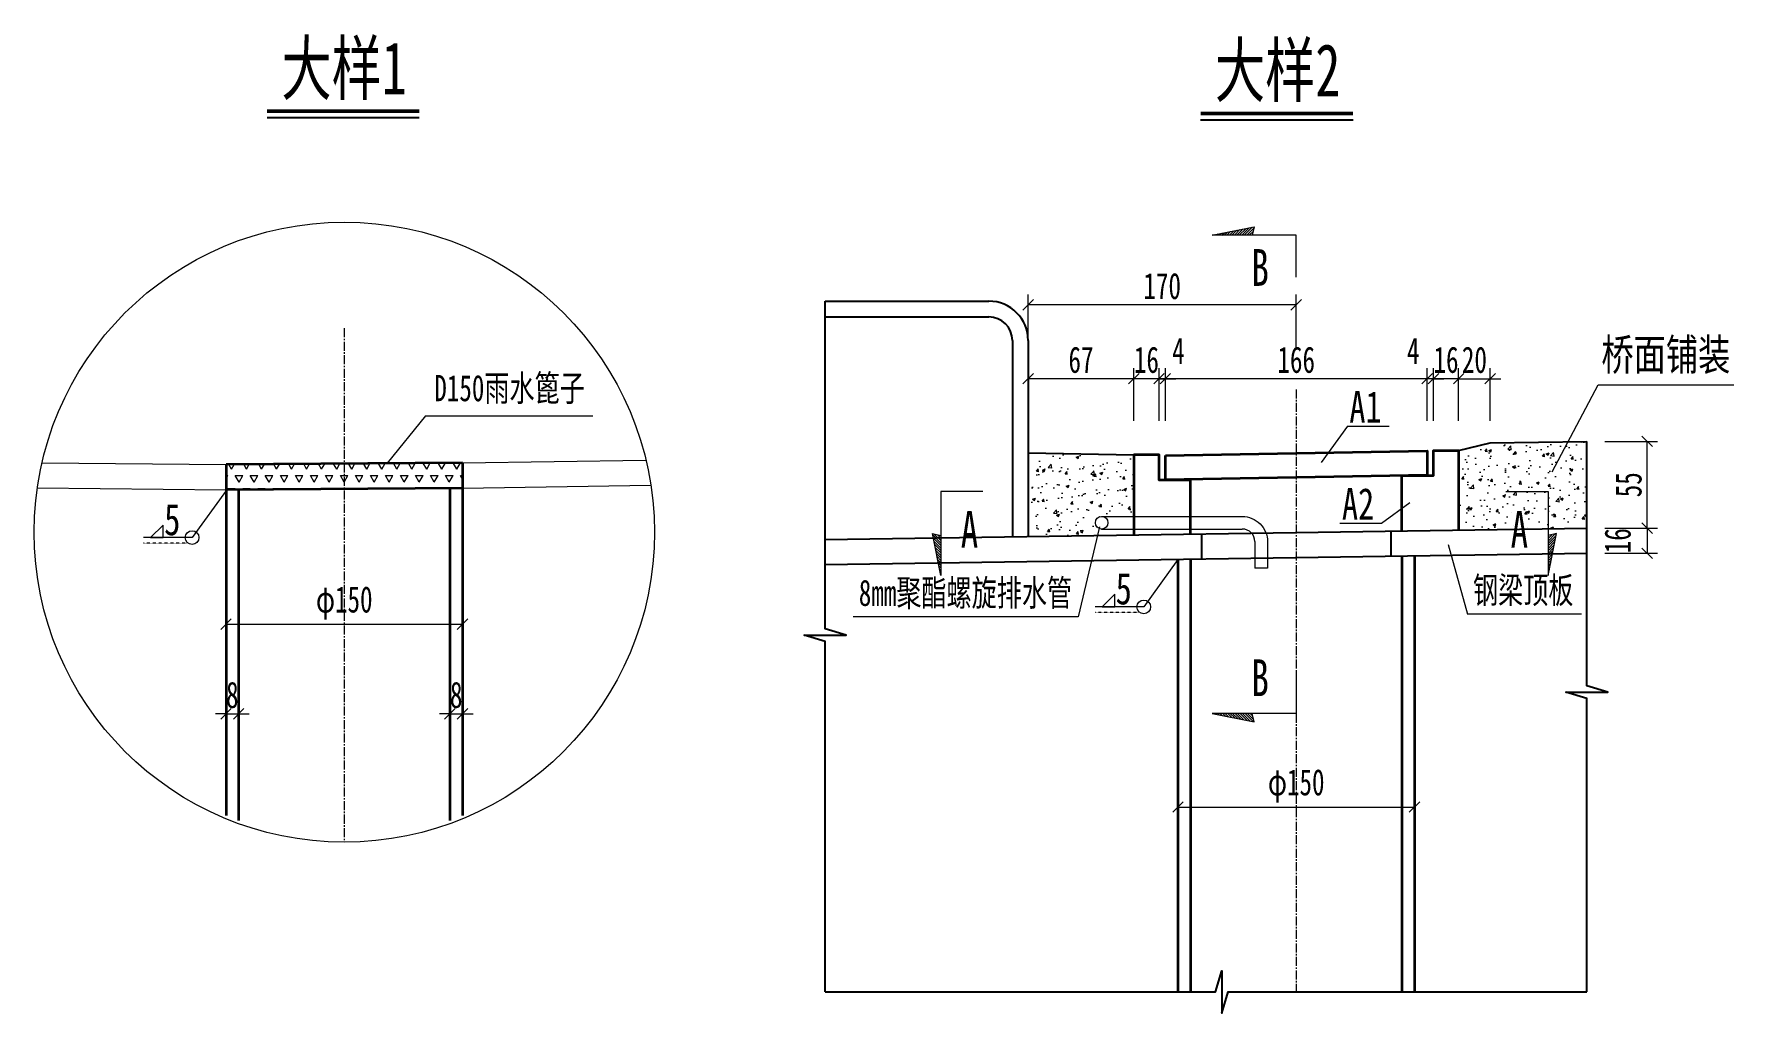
# Model space of a CAD drawing. Header units: millimetres. Extents: x 44523 to 62193, y -26655 to -567.
# Drawn here: x 44523 to 45601, y -25455 to -24833 of the extents above; entities that cross this region are included whole.
import ezdxf
from ezdxf.enums import TextEntityAlignment as Align

# ---------------------------------------------------------------- set-up
doc = ezdxf.new("R2010")
doc.units = ezdxf.units.MM
doc.linetypes.add('CENTER2', pattern=[28.575, 19.05, -3.175, 3.175, -3.175])
doc.linetypes.add('DASHED', pattern=[0.75, 0.5, -0.25])
doc.layers.get('Defpoints').update_dxf_attribs({"color": 8})
for name, color, linetype, lineweight in [('BAR', 7, 'Continuous', 13), ('Dim', 4, 'Continuous', 15), ('中心线', 2, 'CENTER2', 15), ('文字', 7, 'Continuous', 15), ('标注线及字体', 2, 'Continuous', 15), ('细实线', 4, 'Continuous', 15), ('结构轮廓', 1, 'Continuous', 35), ('钢板细线', 6, 'Continuous', 15)]:
    doc.layers.add(name, color=color, linetype=linetype, lineweight=lineweight)
doc.styles.add('111', font='', dxfattribs={"width": 0.7})
doc.styles.add('BM_Dim', font='', dxfattribs={"width": 0.85})
doc.styles.add('仿宋字', font='', dxfattribs={"width": 0.7})
doc.styles.get('111').set_extended_font_data('仿宋_GB2312')
doc.styles.get('BM_Dim').set_extended_font_data('仿宋_GB2312')
doc.styles.get('仿宋字').set_extended_font_data('仿宋_GB2312')
doc.dimstyles.new('200', dxfattribs={"dimscale": 0, "dimtxt": 2.5, "dimasz": 1, "dimexe": 1, "dimexo": 1, "dimgap": 0.6, "dimtad": 1, "dimdec": 0, "dimdsep": 46, "dimtxsty": '111', "dimblk": 'OBLIQUE', "dimcen": 0, "dimclrd": 4, "dimclre": 4, "dimclrt": 4, "dimadec": 1, "dimazin": 2, "dimtfac": 1, "dimtdec": 0, "dimtix": 1, "dimtmove": 2, "dimatfit": 3, "dimfxl": 4, "dimfxlon": 1, "dimtolj": 1, "dimlwd": -1, "dimlwe": -1, "dimarcsym": 0})

# ---------------------------------------------------------------- blocks, each defined once
blk = doc.blocks.new('_Oblique')
at = {"color": 0, "linetype": 'ByBlock', "lineweight": -2}
blk.add_line((-0.5, -0.5), (0.5, 0.5), dxfattribs=at)
blk = doc.blocks.new('*D38')
at = {"layer": 'Defpoints', "color": 0}
for p in [(44795, -25207.9), (44645, -25242), (44795, -25240.7)]:
    blk.add_point(p, dxfattribs=at)
at = {"layer": '细实线', "color": 4}
for p, q in [((44645, -25234.5), (44645, -25201.2)), ((44795, -25234.1), (44795, -25201.2)), ((44645, -25207.9), (44795, -25207.9))]:
    blk.add_line(p, q, dxfattribs=at)
at = {"layer": '细实线', "color": 4, "xscale": 6.666666666666666, "yscale": 6.666666666666666, "zscale": 6.666666666666666, "rotation": 180}
blk.add_blockref('_Oblique', (44645, -25207.9), dxfattribs=at)
at = {"layer": '细实线', "color": 4, "xscale": 6.666666666666666, "yscale": 6.666666666666666, "zscale": 6.666666666666666}
blk.add_blockref('_Oblique', (44795, -25207.9), dxfattribs=at)
at = {"layer": '细实线', "color": 4, "insert": (44720, -25194.4), "char_height": 16.667, "attachment_point": 5, "style": '111'}
blk.add_mtext('\\A1;\\f仿宋_GB2312|b0|i0|c134|p49;φ\\f仿宋_GB2312|b0|i0|c134|p49;150', dxfattribs=at)
blk = doc.blocks.new('*D39')
at = {"layer": 'Defpoints', "color": 0}
for p in [(44653, -25264.7), (44645, -25284.1), (44653, -25284.1)]:
    blk.add_point(p, dxfattribs=at)
at = {"layer": '细实线', "color": 4}
for p, q in [((44645, -25277.5), (44645, -25258)), ((44653, -25277.5), (44653, -25258)), ((44645, -25264.7), (44638.3, -25264.7)), ((44645, -25264.7), (44653, -25264.7)), ((44653, -25264.7), (44659.7, -25264.7))]:
    blk.add_line(p, q, dxfattribs=at)
at = {"layer": '细实线', "color": 4, "xscale": 6.666666666666666, "yscale": 6.666666666666666, "zscale": 6.666666666666666}
blk.add_blockref('_Oblique', (44645, -25264.7), dxfattribs=at)
at = {"layer": '细实线', "color": 4, "xscale": 6.666666666666666, "yscale": 6.666666666666666, "zscale": 6.666666666666666, "rotation": 180}
blk.add_blockref('_Oblique', (44653, -25264.7), dxfattribs=at)
at = {"layer": '细实线', "color": 4, "insert": (44649, -25252.8), "char_height": 16.67, "attachment_point": 5, "style": '111'}
blk.add_mtext('\\A1;8', dxfattribs=at)
blk = doc.blocks.new('*D40')
at = {"layer": 'Defpoints', "color": 0}
for p in [(44795, -25264.7), (44787, -25284.1), (44795, -25284.1)]:
    blk.add_point(p, dxfattribs=at)
at = {"layer": '细实线', "color": 4}
for p, q in [((44787, -25277.5), (44787, -25258)), ((44795, -25277.5), (44795, -25258)), ((44787, -25264.7), (44780.3, -25264.7)), ((44787, -25264.7), (44795, -25264.7)), ((44795, -25264.7), (44801.7, -25264.7))]:
    blk.add_line(p, q, dxfattribs=at)
at = {"layer": '细实线', "color": 4, "xscale": 6.666666666666666, "yscale": 6.666666666666666, "zscale": 6.666666666666666}
blk.add_blockref('_Oblique', (44787, -25264.7), dxfattribs=at)
at = {"layer": '细实线', "color": 4, "xscale": 6.666666666666666, "yscale": 6.666666666666666, "zscale": 6.666666666666666, "rotation": 180}
blk.add_blockref('_Oblique', (44795, -25264.7), dxfattribs=at)
at = {"layer": '细实线', "color": 4, "insert": (44791, -25252.8), "char_height": 16.67, "attachment_point": 5, "style": '111'}
blk.add_mtext('\\A1;8', dxfattribs=at)
blk = doc.blocks.new('*D41')
at = {"layer": 'Defpoints', "color": 0}
for p in [(45398.7, -25323.9), (45248.7, -25358), (45398.7, -25356.7)]:
    blk.add_point(p, dxfattribs=at)
at = {"layer": '细实线', "color": 4}
for p, q in [((45248.7, -25350.5), (45248.7, -25317.2)), ((45248.7, -25323.9), (45398.7, -25323.9)), ((45398.7, -25350.1), (45398.7, -25317.2))]:
    blk.add_line(p, q, dxfattribs=at)
at = {"layer": '细实线', "color": 4, "xscale": 6.666666666666666, "yscale": 6.666666666666666, "zscale": 6.666666666666666, "rotation": 180}
blk.add_blockref('_Oblique', (45248.7, -25323.9), dxfattribs=at)
at = {"layer": '细实线', "color": 4, "xscale": 6.666666666666666, "yscale": 6.666666666666666, "zscale": 6.666666666666666}
blk.add_blockref('_Oblique', (45398.7, -25323.9), dxfattribs=at)
at = {"layer": '细实线', "color": 4, "insert": (45323.7, -25310.4), "char_height": 16.667, "attachment_point": 5, "style": '111'}
blk.add_mtext('\\A1;\\f仿宋_GB2312|b0|i0|c134|p49;φ\\f仿宋_GB2312|b0|i0|c134|p49;150', dxfattribs=at)
blk = doc.blocks.new('*D42')
at = {"layer": 'Defpoints', "color": 0}
for p in [(45153.7, -25005.3), (45153.7, -25071), (45323.7, -25112.7)]:
    blk.add_point(p, dxfattribs=at)
at = {"layer": 'Dim', "color": 4}
for p, q in [((45153.7, -25032), (45153.7, -24998.6)), ((45323.7, -25032), (45323.7, -24998.6)), ((45323.7, -25005.3), (45153.7, -25005.3))]:
    blk.add_line(p, q, dxfattribs=at)
at = {"layer": 'Dim', "color": 4, "xscale": 6.666666666666666, "yscale": 6.666666666666666, "zscale": 6.666666666666666, "rotation": 180}
blk.add_blockref('_Oblique', (45153.7, -25005.3), dxfattribs=at)
at = {"layer": 'Dim', "color": 4, "xscale": 6.666666666666666, "yscale": 6.666666666666666, "zscale": 6.666666666666666}
blk.add_blockref('_Oblique', (45323.7, -25005.3), dxfattribs=at)
at = {"layer": 'Dim', "color": 4, "insert": (45238.7, -24993.4), "char_height": 16.67, "attachment_point": 5, "style": '111'}
blk.add_mtext('\\A1;170', dxfattribs=at)
blk = doc.blocks.new('*D43')
at = {"layer": 'Defpoints', "color": 0}
for p in [(45446.7, -25052.1), (45446.7, -25092.8), (45426.7, -25097.6)]:
    blk.add_point(p, dxfattribs=at)
at = {"layer": 'Dim', "color": 4}
for p, q in [((45426.7, -25052.1), (45420, -25052.1)), ((45426.7, -25078.8), (45426.7, -25045.4)), ((45426.7, -25052.1), (45446.7, -25052.1)), ((45446.7, -25078.8), (45446.7, -25045.4)), ((45446.7, -25052.1), (45453.4, -25052.1))]:
    blk.add_line(p, q, dxfattribs=at)
at = {"layer": 'Dim', "color": 4, "xscale": 6.666666666666666, "yscale": 6.666666666666666, "zscale": 6.666666666666666}
blk.add_blockref('_Oblique', (45426.7, -25052.1), dxfattribs=at)
at = {"layer": 'Dim', "color": 4, "xscale": 6.666666666666666, "yscale": 6.666666666666666, "zscale": 6.666666666666666, "rotation": 180}
blk.add_blockref('_Oblique', (45446.7, -25052.1), dxfattribs=at)
at = {"layer": 'Dim', "color": 4, "insert": (45436.7, -25040.2), "char_height": 16.67, "attachment_point": 5, "style": '111'}
blk.add_mtext('\\A1;20', dxfattribs=at)
blk = doc.blocks.new('*D44')
at = {"layer": 'Defpoints', "color": 0}
for p in [(45410.7, -25052.1), (45410.7, -25097.6), (45426.7, -25097.6)]:
    blk.add_point(p, dxfattribs=at)
at = {"layer": 'Dim', "color": 4}
for p, q in [((45410.7, -25052.1), (45404, -25052.1)), ((45410.7, -25078.8), (45410.7, -25045.4)), ((45426.7, -25052.1), (45410.7, -25052.1)), ((45426.7, -25078.8), (45426.7, -25045.4)), ((45426.7, -25052.1), (45433.4, -25052.1))]:
    blk.add_line(p, q, dxfattribs=at)
at = {"layer": 'Dim', "color": 4, "xscale": 6.666666666666666, "yscale": 6.666666666666666, "zscale": 6.666666666666666}
blk.add_blockref('_Oblique', (45410.7, -25052.1), dxfattribs=at)
at = {"layer": 'Dim', "color": 4, "xscale": 6.666666666666666, "yscale": 6.666666666666666, "zscale": 6.666666666666666, "rotation": 180}
blk.add_blockref('_Oblique', (45426.7, -25052.1), dxfattribs=at)
at = {"layer": 'Dim', "color": 4, "insert": (45418.7, -25040.2), "char_height": 16.67, "attachment_point": 5, "style": '111'}
blk.add_mtext('\\A1;16', dxfattribs=at)
blk = doc.blocks.new('*D45')
at = {"layer": 'Defpoints', "color": 0}
for p in [(45406.7, -25052.1), (45406.7, -25100.1), (45410.7, -25097.6)]:
    blk.add_point(p, dxfattribs=at)
at = {"layer": 'Dim', "color": 4}
for p, q in [((45406.7, -25052.1), (45400, -25052.1)), ((45406.7, -25078.8), (45406.7, -25045.4)), ((45410.7, -25052.1), (45406.7, -25052.1)), ((45410.7, -25078.8), (45410.7, -25045.4)), ((45410.7, -25052.1), (45417.4, -25052.1))]:
    blk.add_line(p, q, dxfattribs=at)
at = {"layer": 'Dim', "color": 4, "xscale": 6.666666666666666, "yscale": 6.666666666666666, "zscale": 6.666666666666666}
blk.add_blockref('_Oblique', (45406.7, -25052.1), dxfattribs=at)
at = {"layer": 'Dim', "color": 4, "xscale": 6.666666666666666, "yscale": 6.666666666666666, "zscale": 6.666666666666666, "rotation": 180}
blk.add_blockref('_Oblique', (45410.7, -25052.1), dxfattribs=at)
at = {"layer": 'Dim', "color": 4, "insert": (45397.9, -25034.4), "char_height": 16.67, "attachment_point": 5, "style": '111'}
blk.add_mtext('\\A1;4', dxfattribs=at)
blk = doc.blocks.new('*D46')
at = {"layer": 'Defpoints', "color": 0}
for p in [(45240.7, -25052.1), (45240.7, -25102.9), (45406.7, -25100.1)]:
    blk.add_point(p, dxfattribs=at)
at = {"layer": 'Dim', "color": 4}
for p, q in [((45240.7, -25078.8), (45240.7, -25045.4)), ((45406.7, -25052.1), (45240.7, -25052.1)), ((45406.7, -25078.8), (45406.7, -25045.4))]:
    blk.add_line(p, q, dxfattribs=at)
at = {"layer": 'Dim', "color": 4, "xscale": 6.666666666666666, "yscale": 6.666666666666666, "zscale": 6.666666666666666, "rotation": 180}
blk.add_blockref('_Oblique', (45240.7, -25052.1), dxfattribs=at)
at = {"layer": 'Dim', "color": 4, "xscale": 6.666666666666666, "yscale": 6.666666666666666, "zscale": 6.666666666666666}
blk.add_blockref('_Oblique', (45406.7, -25052.1), dxfattribs=at)
at = {"layer": 'Dim', "color": 4, "insert": (45323.7, -25040.2), "char_height": 16.67, "attachment_point": 5, "style": '111'}
blk.add_mtext('\\A1;166', dxfattribs=at)
blk = doc.blocks.new('*D47')
at = {"layer": 'Defpoints', "color": 0}
for p in [(45236.7, -25052.1), (45236.7, -25102.9), (45240.7, -25102.9)]:
    blk.add_point(p, dxfattribs=at)
at = {"layer": 'Dim', "color": 4}
for p, q in [((45236.7, -25052.1), (45230, -25052.1)), ((45236.7, -25078.8), (45236.7, -25045.4)), ((45240.7, -25052.1), (45236.7, -25052.1)), ((45240.7, -25078.8), (45240.7, -25045.4)), ((45240.7, -25052.1), (45247.4, -25052.1))]:
    blk.add_line(p, q, dxfattribs=at)
at = {"layer": 'Dim', "color": 4, "xscale": 6.666666666666666, "yscale": 6.666666666666666, "zscale": 6.666666666666666}
blk.add_blockref('_Oblique', (45236.7, -25052.1), dxfattribs=at)
at = {"layer": 'Dim', "color": 4, "xscale": 6.666666666666666, "yscale": 6.666666666666666, "zscale": 6.666666666666666, "rotation": 180}
blk.add_blockref('_Oblique', (45240.7, -25052.1), dxfattribs=at)
at = {"layer": 'Dim', "color": 4, "insert": (45249, -25034.4), "char_height": 16.67, "attachment_point": 5, "style": '111'}
blk.add_mtext('\\A1;4', dxfattribs=at)
blk = doc.blocks.new('*D48')
at = {"layer": 'Defpoints', "color": 0}
for p in [(45220.7, -25052.1), (45220.7, -25102.9), (45236.7, -25102.9)]:
    blk.add_point(p, dxfattribs=at)
at = {"layer": 'Dim', "color": 4}
for p, q in [((45220.7, -25052.1), (45214, -25052.1)), ((45220.7, -25078.8), (45220.7, -25045.4)), ((45236.7, -25052.1), (45220.7, -25052.1)), ((45236.7, -25078.8), (45236.7, -25045.4)), ((45236.7, -25052.1), (45243.4, -25052.1))]:
    blk.add_line(p, q, dxfattribs=at)
at = {"layer": 'Dim', "color": 4, "xscale": 6.666666666666666, "yscale": 6.666666666666666, "zscale": 6.666666666666666}
blk.add_blockref('_Oblique', (45220.7, -25052.1), dxfattribs=at)
at = {"layer": 'Dim', "color": 4, "xscale": 6.666666666666666, "yscale": 6.666666666666666, "zscale": 6.666666666666666, "rotation": 180}
blk.add_blockref('_Oblique', (45236.7, -25052.1), dxfattribs=at)
at = {"layer": 'Dim', "color": 4, "insert": (45228.7, -25040.2), "char_height": 16.67, "attachment_point": 5, "style": '111'}
blk.add_mtext('\\A1;16', dxfattribs=at)
blk = doc.blocks.new('*D49')
at = {"layer": 'Defpoints', "color": 0}
for p in [(45153.7, -25052.1), (45153.7, -25105.5), (45220.7, -25105.5)]:
    blk.add_point(p, dxfattribs=at)
at = {"layer": 'Dim', "color": 4}
for p, q in [((45153.7, -25078.8), (45153.7, -25045.4)), ((45220.7, -25052.1), (45153.7, -25052.1)), ((45220.7, -25078.8), (45220.7, -25045.4))]:
    blk.add_line(p, q, dxfattribs=at)
at = {"layer": 'Dim', "color": 4, "xscale": 6.666666666666666, "yscale": 6.666666666666666, "zscale": 6.666666666666666, "rotation": 180}
blk.add_blockref('_Oblique', (45153.7, -25052.1), dxfattribs=at)
at = {"layer": 'Dim', "color": 4, "xscale": 6.666666666666666, "yscale": 6.666666666666666, "zscale": 6.666666666666666}
blk.add_blockref('_Oblique', (45220.7, -25052.1), dxfattribs=at)
at = {"layer": 'Dim', "color": 4, "insert": (45187.2, -25040.2), "char_height": 16.67, "attachment_point": 5, "style": '111'}
blk.add_mtext('\\A1;67', dxfattribs=at)
blk = doc.blocks.new('*D50')
at = {"layer": 'Defpoints', "color": 0}
for p in [(45507.9, -25091.9), (45546.2, -25091.9), (45507.9, -25146.9)]:
    blk.add_point(p, dxfattribs=at)
at = {"layer": 'Dim', "color": 4}
for p, q in [((45519.5, -25091.9), (45552.9, -25091.9)), ((45546.2, -25146.9), (45546.2, -25091.9)), ((45519.5, -25146.9), (45552.9, -25146.9))]:
    blk.add_line(p, q, dxfattribs=at)
at = {"layer": 'Dim', "color": 4, "xscale": 6.666666666666666, "yscale": 6.666666666666666, "zscale": 6.666666666666666}
for p, rotation in [((45546.2, -25091.9), 90), ((45546.2, -25146.9), 270)]:
    blk.add_blockref('_Oblique', p, dxfattribs=dict(at, rotation=rotation))
at = {"layer": 'Dim', "color": 4, "insert": (45534.5, -25119.4), "char_height": 16.67, "attachment_point": 5, "rotation": 90, "style": '111'}
blk.add_mtext('\\A1;55', dxfattribs=at)
blk = doc.blocks.new('*D51')
at = {"layer": 'Defpoints', "color": 0}
for p in [(45507.9, -25146.9), (45508.1, -25162.9), (45546.2, -25162.9)]:
    blk.add_point(p, dxfattribs=at)
at = {"layer": 'Dim', "color": 4}
for p, q in [((45519.5, -25146.9), (45552.9, -25146.9)), ((45546.2, -25146.9), (45546.2, -25162.9)), ((45519.5, -25162.9), (45552.9, -25162.9))]:
    blk.add_line(p, q, dxfattribs=at)
at = {"layer": 'Dim', "color": 4, "xscale": 6.666666666666666, "yscale": 6.666666666666666, "zscale": 6.666666666666666}
for p, rotation in [((45546.2, -25146.9), 90), ((45546.2, -25162.9), 270)]:
    blk.add_blockref('_Oblique', p, dxfattribs=dict(at, rotation=rotation))
at = {"layer": 'Dim', "color": 4, "insert": (45527.6, -25154.9), "char_height": 16.67, "attachment_point": 5, "rotation": 90, "style": '111'}
blk.add_mtext('\\A1;16', dxfattribs=at)
blk = doc.blocks.new('剖面箭头')
at = {"ltscale": 10}
h = blk.add_hatch(dxfattribs=at)
h.set_pattern_fill('ANSI31', color=2, style=0)
h.set_pattern_definition([(45, (-182.99888, -777.8594), (-0.088388348, 0.088388348), [])])
h.paths.add_polyline_path([(6, -3), (3.15, -3), (3, -3.6)])
at = {"color": 3, "ltscale": 10}
blk.add_line((0, 0), (0, -3), dxfattribs=at)
at = {"color": 2, "ltscale": 10}
for p, q in [((0, -3), (6, -3)), ((6, -3), (3, -3.6)), ((3, -3.6), (3.15, -3))]:
    blk.add_line(p, q, dxfattribs=at)

msp = doc.modelspace()

# ---------------------------------------------------------------- hatches: boundary and pattern name
at = {"layer": '细实线'}
h = msp.add_hatch(dxfattribs=at)
h.set_pattern_fill('AR-CONC', color=8, scale=0.1)
h.set_pattern_definition([(50, (-8505.264, -4907.997), (18.218467, -1.5939086), [1.905, -20.955]), (355, (-8505.264, -4907.997), (-3.524342, 19.1056845), [1.524, -16.7640584]), (100.451445, (-8503.746, -4908.13), (14.6941247, 17.511775), [1.619001, -17.8090245]), (46.1842, (-8505.264, -4902.917), (27.107904, -4.204233), [2.8575, -31.4325]), (96.63556, (-8503.005, -4903.267), (23.740413, 24.742612), [2.428502, -26.713561]), (351.18415, (-8505.264, -4902.917), (23.740413, 24.742612), [2.285997, -25.145973]), (21, (-8502.724, -4904.187), (15.161439, -10.22652), [1.905, -20.955]), (326, (-8502.724, -4904.187), (6.180203, 18.4187966), [1.524, -16.764]), (71.451445, (-8501.46, -4905.04), (21.341642, 8.192277), [1.619001, -17.808994]), (37.5, (-8505.264, -4907.997), (0.3088603, 8.4555039), [0, -16.5608, 0, -17.018, 0, -16.8275]), (7.5, (-8505.264, -4907.997), (6.6819663, 10.0180575), [0, -9.7028, 0, -16.1798, 0, -6.4135]), (327.5, (-8510.928, -4907.997), (13.5590595, -0.5728744), [0, -6.35, 0, -19.812, 0, -26.289]), (317.5, (-8513.468, -4907.997), (14.8129181, 2.542649), [0, -8.255, 0, -13.1572, 0, -18.669])])
h.paths.add_polyline_path([(45426.7, -25148.1), (45507.9, -25146.9), (45507.9, -25091.9), (45446.7, -25092.8), (45426.7, -25097.6)])
h = msp.add_hatch(dxfattribs=at)
h.set_pattern_fill('TRIANG', color=8)
h.set_pattern_definition([(60, (-8515.289, -8982.832), (-4.7625, 8.248892), [4.7625, -4.7625]), (120, (-8515.289, -8982.832), (-9.525, 5e-09), [4.7625, -4.7625]), (0, (-8517.67, -8978.708), (4.7625, 8.248892), [4.7625, -4.7625])])
h.paths.add_polyline_path([(44645, -25106.5), (44645, -25122.5), (44720, -25122), (44720, -25106)])
h.paths.add_polyline_path([(44795, -25121.4), (44795, -25105.4), (44720, -25106), (44720, -25122)])
h = msp.add_hatch(dxfattribs=at)
h.set_pattern_fill('AR-CONC', color=8, scale=0.1)
h.set_pattern_definition([(50, (-8505.264, -4907.997), (18.218467, -1.5939086), [1.905, -20.955]), (355, (-8505.264, -4907.997), (-3.524342, 19.1056845), [1.524, -16.7640584]), (100.451445, (-8503.746, -4908.13), (14.6941247, 17.511775), [1.619001, -17.8090245]), (46.1842, (-8505.264, -4902.917), (27.107904, -4.204233), [2.8575, -31.4325]), (96.63556, (-8503.005, -4903.267), (23.740413, 24.742612), [2.428502, -26.713561]), (351.18415, (-8505.264, -4902.917), (23.740413, 24.742612), [2.285997, -25.145973]), (21, (-8502.724, -4904.187), (15.161439, -10.22652), [1.905, -20.955]), (326, (-8502.724, -4904.187), (6.180203, 18.4187966), [1.524, -16.764]), (71.451445, (-8501.46, -4905.04), (21.341642, 8.192277), [1.619001, -17.808994]), (37.5, (-8505.264, -4907.997), (0.3088603, 8.4555039), [0, -16.5608, 0, -17.018, 0, -16.8275]), (7.5, (-8505.264, -4907.997), (6.6819663, 10.0180575), [0, -9.7028, 0, -16.1798, 0, -6.4135]), (327.5, (-8510.928, -4907.997), (13.5590595, -0.5728744), [0, -6.35, 0, -19.812, 0, -26.289]), (317.5, (-8513.468, -4907.997), (14.8129181, 2.542649), [0, -8.255, 0, -13.1572, 0, -18.669])])
h.paths.add_polyline_path([(45153.7, -25152.2), (45153.7, -25099.2), (45220.7, -25100.5), (45220.7, -25139.5), (45200.3, -25139.5, 0.807996), (45198.6, -25147.2), (45197.6, -25151.5)])

# ---------------------------------------------------------------- linework, layer by layer
at = {"color": 4}
for p, q in [((44671, -24886.4), (44767.6, -24886.4)), ((45263, -24887.8), (45359.7, -24887.8)), ((45024.9, -25002.9), (45128.7, -25002.9)), ((45024.9, -25012.9), (45128.7, -25012.9)), ((45143.7, -25027.9), (45143.7, -25152.3)), ((45153.7, -25027.9), (45153.7, -25152.2)), ((45153.7, -25099.2), (45220.7, -25100.5)), ((45263.7, -25150.5), (45263.7, -25166.5)), ((45383.7, -25148.7), (45383.7, -25164.7))]:
    msp.add_line(p, q, dxfattribs=at)
at = {"color": 6, "const_width": 2.4}
for points in [[(44671, -24882.4), (44767.6, -24882.4)], [(45263, -24883.8), (45359.7, -24883.8)]]:
    msp.add_lwpolyline(points, dxfattribs=at)
at = {"color": 4}
for points in [[(45024.9, -25441.2), (45024.9, -25218.8), (45011.6, -25214.8), (45038.3, -25214.8), (45024.9, -25210.8), (45024.9, -25205.5), (45024.9, -25002.9)], [(45507.9, -25441.2), (45507.9, -25255), (45494.6, -25251), (45521.2, -25251), (45507.9, -25247), (45507.9, -25241.7), (45507.9, -25091.9)], [(45024.9, -25441.2), (45272.5, -25441.2), (45276.5, -25427.9), (45276.5, -25454.6), (45280.5, -25441.2), (45285.8, -25441.2), (45507.9, -25441.2)]]:
    msp.add_lwpolyline(points, dxfattribs=at)
at = {"color": 4, "elevation": 0}
for points in [[(45426.7, -25097.6), (45446.7, -25092.8), (45507.9, -25091.9)], [(45024.9, -25154.1), (45507.9, -25146.9)], [(45024.9, -25170.1), (45507.9, -25162.9)]]:
    msp.add_lwpolyline(points, dxfattribs=at)
at = {"color": 4}
for radius in [25, 15]:
    msp.add_arc((45128.7, -25027.9), radius, 360, 90, dxfattribs=at)
at = {"layer": 'BAR', "color": 4}
for p, q in [((44605.1, -25145), (44597.2, -25152.9)), ((45208.6, -25188.9), (45200.6, -25196.9))]:
    msp.add_line(p, q, dxfattribs=at)
for points in [[(44597.2, -25152.9), (44605.1, -25152.9), (44605.1, -25145)], [(45200.6, -25196.9), (45208.6, -25196.9), (45208.6, -25188.9)]]:
    msp.add_lwpolyline(points, dxfattribs=at)
at = {"layer": 'Dim'}
for p, q in [((45486, -25111.2), (45515.1, -25055.9)), ((45515.1, -25055.9), (45601.3, -25055.9)), ((45356.2, -25082.2), (45382.6, -25082.2)), ((45198.9, -25146.1), (45185.5, -25203.2)), ((45200.3, -25147.5), (45289.5, -25147.5)), ((45351.4, -25143.7), (45377.8, -25143.7)), ((45297.5, -25155.5), (45297.5, -25172.4)), ((45420, -25157.3), (45432.3, -25201.6)), ((45305.5, -25172.4), (45297.5, -25172.4)), ((45185.5, -25203.2), (45042.8, -25203.2)), ((45504.5, -25201.6), (45432.3, -25201.6))]:
    msp.add_line(p, q, dxfattribs=at)
at = {"layer": 'Dim', "linetype": 'DASHED', "ltscale": 0.02}
for p, q in [((44620.4, -25156.5), (44592.7, -25156.5)), ((45223.9, -25200.5), (45196.2, -25200.5))]:
    msp.add_line(p, q, dxfattribs=at)
at = {"layer": 'Dim'}
msp.add_lwpolyline([(45200.3, -25139.5), (45289.5, -25139.5, -0.414214), (45305.5, -25155.5), (45305.5, -25172.4)], format="xyb", dxfattribs=at)
for centre, radius in [((45200.3, -25143.5), 4), ((44623.5, -25152.9), 4.33), ((45227, -25196.9), 4.33)]:
    msp.add_circle(centre, radius, dxfattribs=at)
msp.add_arc((45289.5, -25155.5), 8, 0, 90, dxfattribs=at)
at = {"layer": '中心线', "ltscale": 0.3}
for p, q in [((44720, -25020.1), (44720, -25346.2)), ((45323.7, -25058.9), (45323.7, -25441.2))]:
    msp.add_line(p, q, dxfattribs=at)
at = {"layer": '细实线'}
for p, q in [((44771.5, -25075.7), (44747.3, -25105.8)), ((44771.5, -25075.7), (44877.6, -25075.7)), ((45356.2, -25082.2), (45339.6, -25105.2)), ((45377.8, -25143.7), (45395.7, -25130.7))]:
    msp.add_line(p, q, dxfattribs=at)
msp.add_circle((44720, -25149.5), 196.7, dxfattribs=at)
at = {"layer": '结构轮廓'}
for p, q in [((44795, -25105.4), (44645, -25106.5)), ((44645, -25106.5), (44645, -25329.2)), ((44795, -25105.4), (44795, -25329.2)), ((44645, -25122.5), (44795, -25121.4)), ((44653, -25122.6), (44653, -25332.5)), ((44787, -25121.5), (44787, -25332.5)), ((45248.7, -25166.8), (45248.7, -25441.2)), ((45256.7, -25166.6), (45256.7, -25441.2)), ((45390.7, -25164.6), (45390.7, -25441.2)), ((45398.7, -25164.5), (45398.7, -25441.2))]:
    msp.add_line(p, q, dxfattribs=at)
for points in [[(45256.7, -25150.6), (45256.7, -25116.5), (45236.7, -25116.5), (45236.7, -25100.5), (45220.7, -25100.5), (45220.7, -25151.2)], [(45390.7, -25148.6), (45390.7, -25113.6), (45410.7, -25113.6), (45410.7, -25097.6), (45426.7, -25097.6), (45426.7, -25148.3)]]:
    msp.add_lwpolyline(points, dxfattribs=at)
msp.add_lwpolyline([(45240.7, -25100.8), (45406.7, -25097.9), (45406.7, -25113.3), (45240.7, -25116.3)], close=True, dxfattribs=at)
at = {"layer": '钢板细线', "color": 8, "elevation": 0}
for points in [[(44528.2, -25105.4), (44645, -25106.6)], [(44795, -25105.5), (44911.3, -25103.7)], [(44525.3, -25121.4), (44645, -25122.6)], [(44795, -25121.5), (44914.5, -25119.7)]]:
    msp.add_lwpolyline(points, dxfattribs=at)

# ---------------------------------------------------------------- block references
at = {"layer": 'Dim', "yscale": 8.88888888888889, "zscale": 8.88888888888889}
for p, xscale, rotation in [((45323.7, -24987.7), 8.88888888888889, 179.999999999998), ((45125, -25123.7), 8.88888888888889, 269.999999999998), ((45456.7, -25123.7), -8.88888888888889, 90.000000000002)]:
    msp.add_blockref('剖面箭头', p, dxfattribs=dict(at, xscale=xscale, rotation=rotation))
at = {"layer": 'Dim', "xscale": -8.88888888888889, "yscale": 8.88888888888889, "zscale": 8.88888888888889}
msp.add_blockref('剖面箭头', (45323.7, -25237.8), dxfattribs=at)

# ---------------------------------------------------------------- texts
at = {"style": '仿宋字', "width": 0.75}
for s, p in [('桥面铺装', (45517.2, -25046.8)), ('A1', (45357.4, -25080)), ('A2', (45352.7, -25141.5)), ('5', (44605.8, -25151.4)), ('5', (45209.2, -25195.3))]:
    msp.add_text(s, height=20, dxfattribs=at).set_placement(p)
at = {"layer": '文字', "style": 'BM_Dim', "width": 0.7}
for s, p in [('B', (45300.8, -24993.2)), ('A', (45116.5, -25159.4)), ('A', (45465.2, -25159.4)), ('B', (45300.8, -25253.5))]:
    msp.add_text(s, height=23.3, dxfattribs=at).set_placement(p, align=Align.CENTER)
msp.add_text('D150雨水篦子', height=16.67, dxfattribs=at).set_placement((44824.8, -25071.4), align=Align.BOTTOM_CENTER)
for s, p in [('8mm聚酯螺旋排水管', (45046.3, -25196.3)), ('钢梁顶板', (45435.8, -25194.6))]:
    msp.add_text(s, height=16.67, dxfattribs=at).set_placement(p)
at = {"layer": '标注线及字体', "color": 0, "style": '111', "width": 0.7}
for s, p in [('大样1', (44719.9, -24854.4)), ('大样2', (45311.9, -24855.7))]:
    msp.add_text(s, height=33.33, dxfattribs=at).set_placement(p, align=Align.MIDDLE)

# ---------------------------------------------------------------- dimensions: what is measured, and where the dimension line sits
at = {"layer": 'Dim'}
for base, p1, p2, picture, middle in [((45153.7, -25005.3), (45323.7, -25112.7), (45153.7, -25071), '*D42', (45238.7, -24993.4)), ((45153.7, -25052.1), (45220.7, -25105.5), (45153.7, -25105.5), '*D49', (45187.2, -25040.2)), ((45220.7, -25052.1), (45236.7, -25102.9), (45220.7, -25102.9), '*D48', (45228.7, -25040.2)), ((45240.7, -25052.1), (45406.7, -25100.1), (45240.7, -25102.9), '*D46', (45323.7, -25040.2)), ((45410.7, -25052.1), (45426.7, -25097.6), (45410.7, -25097.6), '*D44', (45418.7, -25040.2)), ((45446.7, -25052.1), (45426.7, -25097.6), (45446.7, -25092.8), '*D43', (45436.7, -25040.2))]:
    dim = msp.add_linear_dim(base=base, p1=p1, p2=p2, dimstyle='200', override={"dimscale": 6.666667}, dxfattribs=at)
    dim.commit()
    dim.dimension.update_dxf_attribs({"geometry": picture, "text_midpoint": middle})
for base, p1, p2, picture, middle in [((45236.7, -25052.1), (45240.7, -25102.9), (45236.7, -25102.9), '*D47', (45249, -25034.4)), ((45406.7, -25052.1), (45410.7, -25097.6), (45406.7, -25100.1), '*D45', (45397.9, -25034.4))]:
    dim = msp.add_linear_dim(base=base, p1=p1, p2=p2, dimstyle='200', override={"dimscale": 6.666667}, dxfattribs=at)
    dim.commit()
    dim.dimension.update_dxf_attribs({"geometry": picture, "text_midpoint": middle, "dimtype": 160})
dim = msp.add_linear_dim(base=(45546.2, -25091.9), p1=(45507.9, -25146.9), p2=(45507.9, -25091.9), angle=90, dimstyle='200', override={"dimscale": 6.666667}, dxfattribs=at)
dim.commit()
dim.dimension.update_dxf_attribs({"geometry": '*D50', "text_midpoint": (45534.5, -25119.4)})
dim = msp.add_linear_dim(base=(45546.2, -25162.9), p1=(45507.9, -25146.9), p2=(45508.1, -25162.9), angle=90, dimstyle='200', override={"dimscale": 6.666667}, dxfattribs=at)
dim.commit()
dim.dimension.update_dxf_attribs({"geometry": '*D51', "text_midpoint": (45527.6, -25154.9), "dimtype": 160})
at = {"layer": '细实线'}
for base, p1, p2, picture, middle in [((44795, -25207.9), (44645, -25242), (44795, -25240.7), '*D38', (44720, -25194.4)), ((45398.7, -25323.9), (45248.7, -25358), (45398.7, -25356.7), '*D41', (45323.7, -25310.4))]:
    dim = msp.add_linear_dim(base=base, p1=p1, p2=p2, text='\\f仿宋_GB2312|b0|i0|c134|p49;φ\\f仿宋_GB2312|b0|i0|c134|p49;<>', dimstyle='200', override={"dimscale": 6.666667, "dimtxsty": '111'}, dxfattribs=at)
    dim.commit()
    dim.dimension.update_dxf_attribs({"geometry": picture, "text_midpoint": middle})
for base, p1, p2, picture, middle in [((44653, -25264.7), (44645, -25284.1), (44653, -25284.1), '*D39', (44649, -25252.8)), ((44795, -25264.7), (44787, -25284.1), (44795, -25284.1), '*D40', (44791, -25252.8))]:
    dim = msp.add_linear_dim(base=base, p1=p1, p2=p2, dimstyle='200', override={"dimscale": 6.666667}, dxfattribs=at)
    dim.commit()
    dim.dimension.update_dxf_attribs({"geometry": picture, "text_midpoint": middle})

# ---------------------------------------------------------------- leaders
at = {"layer": 'Dim'}
for points in [[(44645.3, -25122.8), (44623.5, -25152.9), (44592.7, -25152.9)], [(45248.7, -25166.8), (45227, -25196.9), (45196.2, -25196.9)]]:
    msp.add_leader(points, dimstyle='200', dxfattribs=at)

doc.saveas('drawing.dxf')
